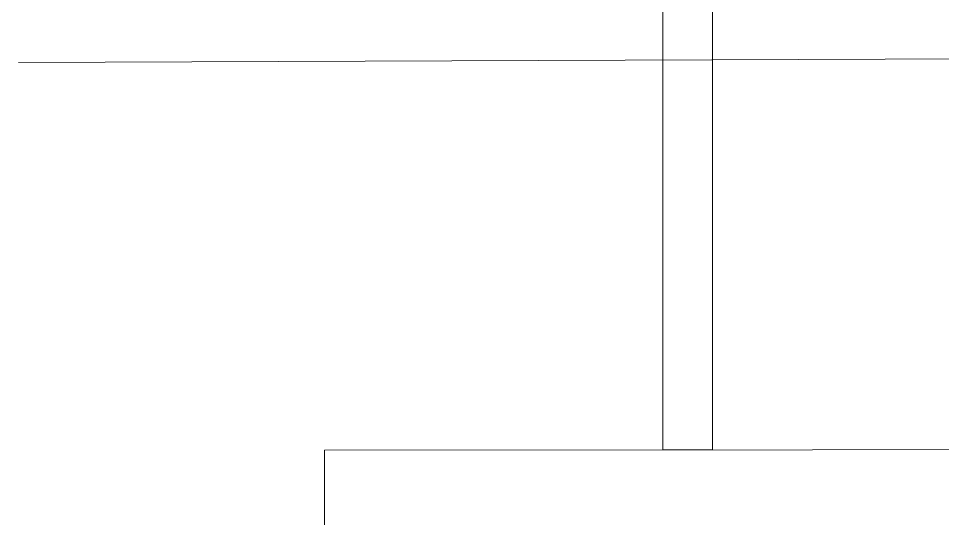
# Model space of a CAD drawing. Header units: metres. Extents: x 6917732 to 8046551, y 3602874 to 4094271.
# Drawn here: x 7129578 to 7132463, y 3825875 to 3827437 of the extents above; entities that cross this region are included whole.
import ezdxf

# ---------------------------------------------------------------- set-up
doc = ezdxf.new("R2010")
doc.units = ezdxf.units.M
doc.header["$LTSCALE"] = 0.5
doc.header["$MEASUREMENT"] = 0
doc.linetypes.add('03000 - Plant Layout 1$0$CENTER2', pattern=[1.125, 0.75, -0.125, 0.125, -0.125])
doc.linetypes.add('HIDDEN2', pattern=[4.762499999999999, 3.175, -1.5875])
doc.layers.add('CI-CEN', color=1, linetype='03000 - Plant Layout 1$0$CENTER2')
doc.layers.add('RD-TXT', color=7, linetype='CONTINUOUS')
doc.layers.add('CI-PED-FOOTPATH', color=44, linetype='CONTINUOUS', lineweight=0)
doc.layers.get('CI-CEN').off()

# ---------------------------------------------------------------- blocks, each defined once
blk = doc.blocks.new('sdsxdc')
at = {"layer": 'CI-PED-FOOTPATH', "color": 15, "lineweight": 0, "extrusion": (0.007640920335774551, -0.02019141982640698, 0.9997669342910958), "elevation": -22756.62040703833}
blk.add_lwpolyline([(8025405.181464246, 1057006.526828098), (8024288.029069234, 1054054.360597785), (8024142.684551502, 1054109.155326057), (8025259.904892916, 1057061.501974672), (8025332.54317858, 1057034.014401385)], close=True, dxfattribs=at)
at = {"layer": 'CI-PED-FOOTPATH', "color": 15, "lineweight": 0, "elevation": 66.38924782104556, "flags": 128}
blk.add_lwpolyline([(7142026.032142707, 3827347.197944504), (7129578.026975662, 3827299.622843644)], dxfattribs=at)
at = {"layer": 'CI-PED-FOOTPATH', "color": 15, "lineweight": 0, "extrusion": (0.007640920335774551, -0.02019141982640698, 0.9997669342910958), "elevation": -22756.62040702972}
blk.add_lwpolyline([(8026005.669050697, 1053405.528382953), (8023154.788215626, 1054482.438181516), (8021007.152678052, 1048797.047443162)], dxfattribs=at)
blk = doc.blocks.new('A$C65520D9C')
at = {"layer": 'CI-CEN', "color": 8, "linetype": 'HIDDEN2', "lineweight": 0, "ltscale": 2000}
blk.add_blockref('sdsxdc', (-7494655.575114666, -4067566.219431999, -33.1896701657006), dxfattribs=at)
blk = doc.blocks.new('A$C021B369C')
at = {"layer": 'RD-TXT', "color": 2}
blk.add_blockref('A$C65520D9C', (0, 0), dxfattribs=at)

msp = doc.modelspace()

# ---------------------------------------------------------------- block references
at = {"layer": 'RD-TXT', "color": 2, "lineweight": -3}
msp.add_blockref('A$C021B369C', (7494655.577469633, 4067566.219431999, 32.91900027009051), dxfattribs=at)

doc.saveas('drawing.dxf')
